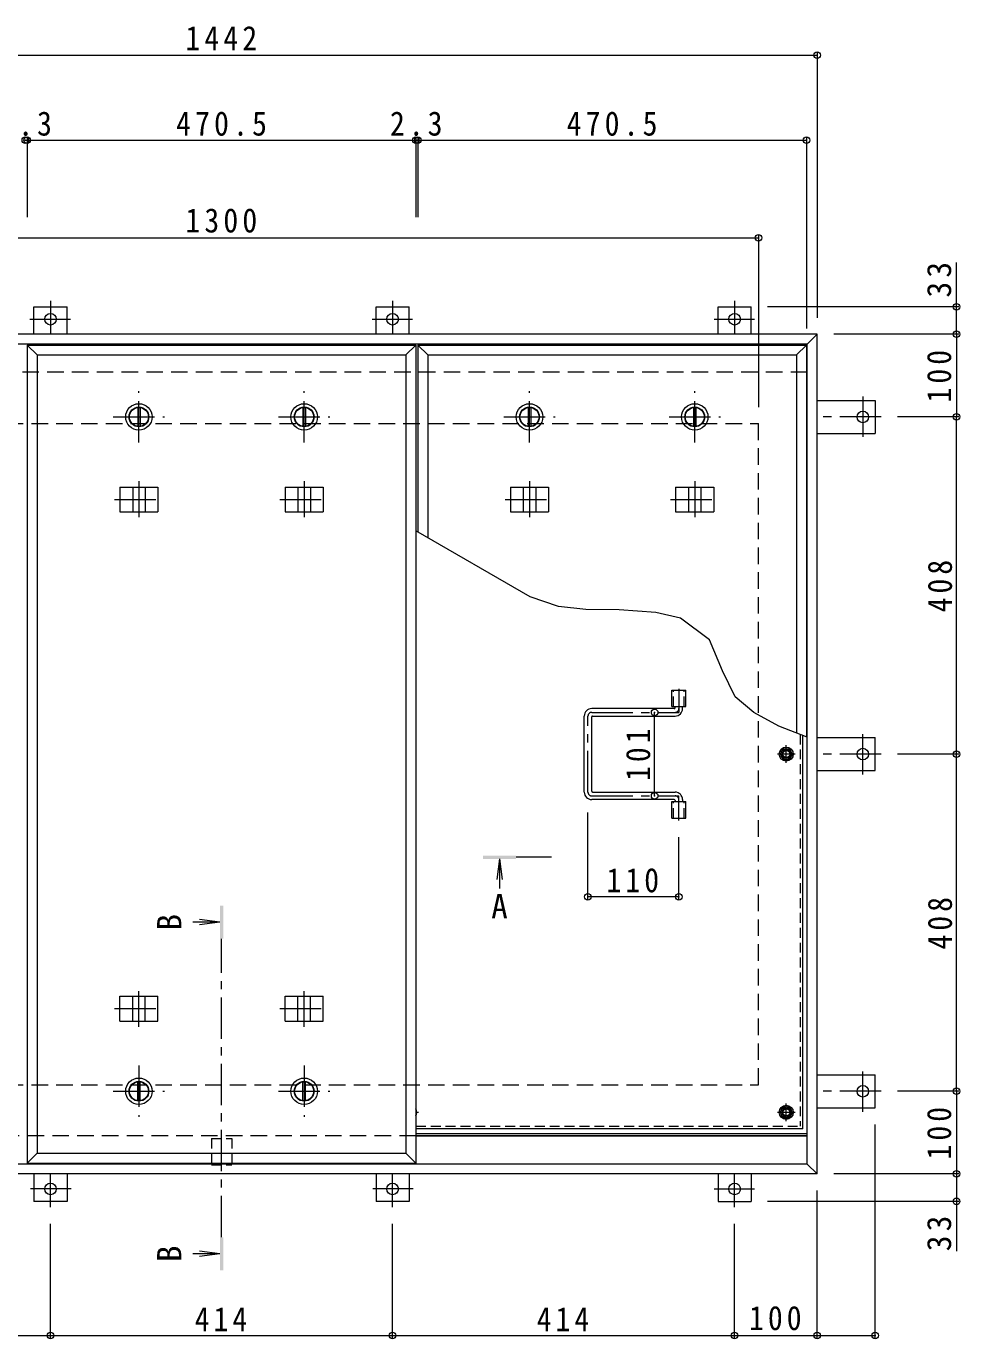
# Model space of a CAD drawing. Units: millimetres at full size, sheet at 1:10. Extents: x -2620 to 2738, y -1962 to 1768.
# Drawn here: x -1698 to -568, y -227 to 1362 of the extents above; entities that cross this region are included whole.
import ezdxf
from ezdxf.enums import TextEntityAlignment as Align

# ---------------------------------------------------------------- set-up
doc = ezdxf.new("R2010")
doc.units = ezdxf.units.MM
doc.header["$LTSCALE"] = 10
doc.header["$PDMODE"] = 32
doc.header["$PDSIZE"] = 8
for name, pattern in [('CHAIN1', [8, 5, -1, 1, -1]), ('DASHED1', [1.8, 1.2, -0.6]), ('DASHED2', [3, 2, -1])]:
    doc.linetypes.add(name, pattern=pattern)
for name, color, linetype, lineweight in [('0-1_躯体', 2, 'DASHED2', 9), ('0-2_仕上', 4, 'Continuous', 9), ('0-3_建具', 4, 'Continuous', 9), ('0-5_寸法', 7, 'Continuous', 9), ('0-6_ハッチ', 6, 'Continuous', 9), ('0-7_021', 5, 'Continuous', 5), ('0-A_061', 3, 'CHAIN1', 9), ('0-B_062', 2, 'Continuous', 9), ('0-C_084', 2, 'Continuous', 9), ('0-E_090', 3, 'Continuous', 9), ('0-F_092', 7, 'Continuous', 9)]:
    doc.layers.add(name, color=color, linetype=linetype, lineweight=lineweight)
doc.styles.add('ＭＳ ゴシック', font='')
doc.styles.get('ＭＳ ゴシック').set_extended_font_data('MS Gothic')

msp = doc.modelspace()

# ---------------------------------------------------------------- linework, layer by layer
at = {"layer": '0-1_躯体'}
for p, q in [((-752.35, 942.92), (-2170.35, 942.92)), ((-2111.35, 880.92), (-811.35, 880.92)), ((-811.35, 80.92), (-811.35, 880.92)), ((-2111.35, 80.92), (-811.35, 80.92)), ((-1226.1, 18.92), (-2170.35, 18.92))]:
    msp.add_line(p, q, dxfattribs=at)
at = {"layer": '0-1_躯体', "linetype": 'Continuous'}
msp.add_line((-752.35, 18.92), (-1226.1, 18.92), dxfattribs=at)
at = {"layer": '0-2_仕上'}
for p, q in [((-1696.6, 975.92), (-1226.1, 975.92)), ((-1684.6, 963.92), (-1696.6, 975.92)), ((-1696.6, 975.92), (-1696.6, -14.08)), ((-1238.1, 963.92), (-1226.1, 975.92)), ((-1226.1, 975.92), (-1226.1, -14.08)), ((-1211.85, 963.92), (-1223.85, 975.92)), ((-1223.85, 975.92), (-753.35, 975.92)), ((-1223.85, 975.92), (-1223.85, 749.88)), ((-765.35, 963.92), (-753.35, 975.92)), ((-753.35, 975.92), (-753.35, 501.69)), ((-1684.6, 963.92), (-1238.1, 963.92)), ((-1684.6, 963.92), (-1684.6, -2.08)), ((-1238.1, 963.92), (-1238.1, -2.08)), ((-1211.85, 963.92), (-765.35, 963.92)), ((-1211.85, 963.92), (-1211.85, 742.95)), ((-765.35, 963.92), (-765.35, 506.34)), ((-1124.9, 354.04), (-1128.16, 329.26)), ((-1124.9, 354.04), (-1124.9, 318.44)), ((-1124.9, 354.04), (-1121.64, 329.26)), ((-1463.35, 277.46), (-1496.12, 277.46)), ((-1463.35, 277.46), (-1488.13, 280.73)), ((-1463.35, 277.46), (-1488.13, 274.2)), ((-1463.35, -123.71), (-1496.12, -123.71)), ((-1463.35, -123.71), (-1488.13, -120.45)), ((-1463.35, -123.71), (-1488.13, -126.97))]:
    msp.add_line(p, q, dxfattribs=at)
at = {"layer": '0-2_仕上', "color": 3}
for p, q in [((-916.5, 538.42), (-916.5, 558.42)), ((-916.5, 558.42), (-899.2, 558.42)), ((-899.2, 538.42), (-899.2, 558.42)), ((-916.5, 538.42), (-899.2, 538.42)), ((-916.5, 403.42), (-916.5, 423.42)), ((-916.5, 423.42), (-899.2, 423.42)), ((-899.2, 403.42), (-899.2, 423.42)), ((-916.5, 403.42), (-899.2, 403.42))]:
    msp.add_line(p, q, dxfattribs=at)
at = {"layer": '0-2_仕上', "color": 3, "linetype": 'DASHED1'}
for p, q in [((-914.2, 538.42), (-914.2, 558.42)), ((-901.5, 538.42), (-901.5, 558.42)), ((-914.2, 403.42), (-914.2, 423.42)), ((-901.5, 403.42), (-901.5, 423.42))]:
    msp.add_line(p, q, dxfattribs=at)
at = {"layer": '0-2_仕上', "linetype": 'CHAIN1'}
for p, q in [((-1061.9, 356.04), (-1104.9, 356.04)), ((-1461.35, -103.71), (-1461.35, 257.46))]:
    msp.add_line(p, q, dxfattribs=at)
at = {"layer": '0-2_仕上'}
for points in [[(-1684.6, -2.08), (-1696.6, -14.08), (-1226.1, -14.08)], [(-1684.6, -2.08), (-1238.1, -2.08), (-1226.1, -14.08)]]:
    msp.add_lwpolyline(points, dxfattribs=at)
for points in [[(-1144.9, 354.04), (-1144.9, 358.04), (-1104.9, 354.04), (-1104.9, 358.04)], [(-1459.35, 297.46), (-1463.35, 297.46), (-1459.35, 257.46), (-1463.35, 257.46)], [(-1463.35, -143.71), (-1459.35, -143.71), (-1463.35, -103.71), (-1459.35, -103.71)]]:
    msp.add_solid(points, dxfattribs=at)
at = {"layer": '0-3_建具', "color": 2}
for p, q in [((-740.35, 988.92), (-2182.35, 988.92)), ((-740.35, 988.92), (-752.35, 976.92)), ((-740.35, -27.08), (-740.35, 988.92)), ((-752.35, 976.92), (-2170.35, 976.92)), ((-752.35, -15.08), (-752.35, 976.92)), ((-752.35, 18.92), (-1226.1, 18.92)), ((-752.35, -15.08), (-2170.35, -15.08)), ((-740.35, -27.08), (-752.35, -15.08)), ((-740.35, -27.08), (-2182.35, -27.08))]:
    msp.add_line(p, q, dxfattribs=at)
at = {"layer": '0-3_建具', "linetype": 'CHAIN1'}
for p, q in [((-1561.35, 811.04), (-1561.35, 767.8)), ((-1361.35, 811.04), (-1361.35, 767.8)), ((-1088.6, 811.04), (-1088.6, 767.8)), ((-888.6, 811.04), (-888.6, 767.8)), ((-1590.76, 788.92), (-1531.94, 788.92)), ((-1390.76, 788.92), (-1331.94, 788.92)), ((-1118.01, 788.92), (-1059.19, 788.92)), ((-918.01, 788.92), (-859.19, 788.92)), ((-1561.35, 150.81), (-1561.35, 194.04)), ((-1361.35, 150.81), (-1361.35, 194.04)), ((-1590.76, 172.92), (-1531.94, 172.92)), ((-1390.76, 172.92), (-1331.94, 172.92))]:
    msp.add_line(p, q, dxfattribs=at)
at = {"layer": '0-3_建具'}
for p, q in [((-1584.44, 803.92), (-1584.44, 773.92)), ((-1584.44, 803.92), (-1538.26, 803.92)), ((-1568.85, 803.92), (-1568.85, 773.92)), ((-1553.85, 803.92), (-1553.85, 773.92)), ((-1538.26, 803.92), (-1538.26, 773.92)), ((-1384.44, 803.92), (-1384.44, 773.92)), ((-1384.44, 803.92), (-1338.26, 803.92)), ((-1368.85, 803.92), (-1368.85, 773.92)), ((-1353.85, 803.92), (-1353.85, 773.92)), ((-1338.26, 803.92), (-1338.26, 773.92)), ((-1111.69, 803.92), (-1111.69, 773.92)), ((-1111.69, 803.92), (-1065.51, 803.92)), ((-1096.1, 803.92), (-1096.1, 773.92)), ((-1081.1, 803.92), (-1081.1, 773.92)), ((-1065.51, 803.92), (-1065.51, 773.92)), ((-911.69, 803.92), (-911.69, 773.92)), ((-911.69, 803.92), (-865.51, 803.92)), ((-896.1, 803.92), (-896.1, 773.92)), ((-881.1, 803.92), (-881.1, 773.92)), ((-865.51, 803.92), (-865.51, 773.92)), ((-1584.44, 773.92), (-1538.26, 773.92)), ((-1384.44, 773.92), (-1338.26, 773.92)), ((-1111.69, 773.92), (-1065.51, 773.92)), ((-911.69, 773.92), (-865.51, 773.92)), ((-1584.44, 187.92), (-1538.26, 187.92)), ((-1584.44, 157.92), (-1584.44, 187.92)), ((-1568.85, 157.92), (-1568.85, 187.92)), ((-1553.85, 157.92), (-1553.85, 187.92)), ((-1538.26, 157.92), (-1538.26, 187.92)), ((-1384.44, 187.92), (-1338.26, 187.92)), ((-1384.44, 157.92), (-1384.44, 187.92)), ((-1368.85, 157.92), (-1368.85, 187.92)), ((-1353.85, 157.92), (-1353.85, 187.92)), ((-1338.26, 157.92), (-1338.26, 187.92)), ((-1584.44, 157.92), (-1538.26, 157.92)), ((-1384.44, 157.92), (-1338.26, 157.92))]:
    msp.add_line(p, q, dxfattribs=at)
at = {"layer": '0-5_寸法'}
for p, q in [((-571.83, 1022.12), (-571.83, 1075.88)), ((-1087.71, 671.28), (-1226.1, 751.17)), ((-571.83, -60.28), (-571.83, -120.62))]:
    msp.add_line(p, q, dxfattribs=at)
for points in [[(-855.05, 581.79), (-870.86, 619.25), (-905.83, 645.47), (-935.79, 652.13), (-979.91, 655.46), (-1020.29, 655.88), (-1053.58, 659.62), (-1087.71, 671.28)], [(-817.12, 531.1), (-839.69, 550.34), (-855.05, 581.79)], [(-752.35, 501.31), (-786.89, 514.68), (-817.12, 531.1)]]:
    msp.add_lwpolyline(points, dxfattribs=at)
at = {"layer": '0-5_寸法', "linetype": 'DASHED1'}
for points in [[(-1473.65, 15.72), (-1449.05, 15.72), (-1449.05, -16.28)], [(-1473.65, 15.72), (-1473.65, -16.28), (-1449.05, -16.28)]]:
    msp.add_lwpolyline(points, dxfattribs=at)
at = {"layer": '0-6_ハッチ', "linetype": 'CHAIN1'}
for p, q in [((-907.85, 559.8), (-907.85, 531.42)), ((-1017.85, 434.93), (-1017.85, 526.91)), ((-1013.34, 531.42), (-907.85, 531.42)), ((-1013.34, 430.42), (-907.85, 430.42)), ((-907.85, 400.54), (-907.85, 430.42))]:
    msp.add_line(p, q, dxfattribs=at)
at = {"layer": '0-6_ハッチ'}
for p, q in [((-1022.35, 434.92), (-1022.35, 526.92)), ((-913.35, 535.92), (-1013.35, 535.92)), ((-1013.35, 435.92), (-1013.35, 525.92)), ((-1012.35, 526.92), (-912.35, 526.92)), ((-912.35, 536.92), (-912.35, 538.42)), ((-903.35, 535.92), (-903.35, 538.42)), ((-1012.35, 434.92), (-912.35, 434.92)), ((-913.35, 425.92), (-1013.35, 425.92)), ((-912.35, 424.92), (-912.35, 423.42)), ((-903.35, 425.92), (-903.35, 423.42)), ((-1226.1, 21.92), (-752.35, 21.92)), ((-1226.1, 18.92), (-752.35, 18.92))]:
    msp.add_line(p, q, dxfattribs=at)
for centre, radius, start, end in [((-1013.35, 526.92), 9, 90, 180), ((-1012.35, 525.92), 1, 90, 180), ((-913.35, 536.92), 1, 270, 0), ((-912.35, 535.92), 9, 270, 0), ((-1013.35, 434.92), 9, 180, 270), ((-1012.35, 435.92), 1, 180, 270), ((-912.35, 425.92), 9, 0, 90), ((-913.35, 424.92), 1, 0, 90)]:
    msp.add_arc(centre, radius, start, end, dxfattribs=at)
at = {"layer": '0-6_ハッチ', "linetype": 'CHAIN1'}
for centre, radius, start, end in [((-1013.34, 526.91), 4.51, 90, 180), ((-912.35, 535.92), 4.5, 270.29569, 0), ((-1013.34, 434.93), 4.51, 180, 270), ((-912.35, 425.92), 4.5, 0, 89.70431)]:
    msp.add_arc(centre, radius, start, end, dxfattribs=at)
at = {"layer": '0-7_021'}
for centre, radius in [((-777.85, 480.92), 5), ((-777.85, 480.92), 4.19), ((-777.85, 47.42), 5), ((-777.85, 47.42), 4.19)]:
    msp.add_circle(centre, radius, dxfattribs=at)
at = {"layer": '0-A_061', "linetype": 'DASHED1'}
for p in [(-761.05, 504.68), (-1226.1, 30.62)]:
    msp.add_line(p, (-761.05, 30.62), dxfattribs=at)
at = {"layer": '0-A_061', "linetype": 'Continuous'}
for q in [(-757.85, 503.44), (-1226.1, 27.42)]:
    msp.add_line((-757.85, 27.42), q, dxfattribs=at)
at = {"layer": '0-A_061'}
for p, q in [((-767.17, 480.92), (-788.53, 480.92)), ((-777.85, 470.24), (-777.85, 491.6)), ((-777.85, 36.74), (-777.85, 58.1)), ((-1222.83, 47.42), (-1226.1, 47.42)), ((-767.17, 47.42), (-788.53, 47.42))]:
    msp.add_line(p, q, dxfattribs=at)
at = {"layer": '0-B_062'}
for p, q in [((-785.35, 480.92), (-781.6, 487.42)), ((-781.6, 487.42), (-774.1, 487.42)), ((-770.35, 480.92), (-774.1, 487.42)), ((-770.35, 480.92), (-774.1, 474.42)), ((-785.35, 47.42), (-781.6, 53.92)), ((-781.6, 53.92), (-774.1, 53.92)), ((-770.35, 47.42), (-774.1, 53.92)), ((-770.35, 47.42), (-774.1, 40.92))]:
    msp.add_line(p, q, dxfattribs=at)
for points in [[(-785.35, 480.92), (-781.6, 474.42), (-774.1, 474.42)], [(-785.35, 47.42), (-781.6, 40.92), (-774.1, 40.92)]]:
    msp.add_lwpolyline(points, dxfattribs=at)
for centre, radius in [((-777.85, 480.92), 8.5), ((-777.85, 480.92), 6.5), ((-777.85, 47.42), 8.5), ((-777.85, 47.42), 6.5)]:
    msp.add_circle(centre, radius, dxfattribs=at)
msp.add_arc((-1233.51, 47.42), 8.5, 330.75785, 29.24215, dxfattribs=at)
at = {"layer": '0-C_084', "linetype": 'CHAIN1'}
for p, q in [((-1561.35, 857.92), (-1561.35, 919.92)), ((-1361.35, 857.92), (-1361.35, 919.92)), ((-1088.6, 857.92), (-1088.6, 919.92)), ((-888.6, 857.92), (-888.6, 919.92)), ((-1592.35, 888.92), (-1530.35, 888.92)), ((-1392.35, 888.92), (-1330.35, 888.92)), ((-1119.6, 888.92), (-1057.6, 888.92)), ((-919.6, 888.92), (-857.6, 888.92)), ((-1561.35, 103.92), (-1561.35, 41.92)), ((-1361.35, 103.92), (-1361.35, 41.92)), ((-1592.35, 72.92), (-1530.35, 72.92)), ((-1392.35, 72.92), (-1330.35, 72.92))]:
    msp.add_line(p, q, dxfattribs=at)
at = {"layer": '0-C_084'}
for p, q in [((-1562.85, 900.33), (-1562.85, 877.52)), ((-1559.85, 900.33), (-1559.85, 877.52)), ((-1362.85, 900.33), (-1362.85, 877.52)), ((-1359.85, 900.33), (-1359.85, 877.52)), ((-1090.1, 900.33), (-1090.1, 877.52)), ((-1087.1, 900.33), (-1087.1, 877.52)), ((-890.1, 900.33), (-890.1, 877.52)), ((-887.1, 900.33), (-887.1, 877.52)), ((-1562.85, 61.52), (-1562.85, 84.33)), ((-1559.85, 61.52), (-1559.85, 84.33)), ((-1362.85, 61.52), (-1362.85, 84.33)), ((-1359.85, 61.52), (-1359.85, 84.33))]:
    msp.add_line(p, q, dxfattribs=at)
for centre, radius in [((-1561.35, 888.92), 16), ((-1561.35, 888.92), 12), ((-1561.35, 888.92), 11.5), ((-1361.35, 888.92), 16), ((-1361.35, 888.92), 12), ((-1361.35, 888.92), 11.5), ((-1088.6, 888.92), 16), ((-1088.6, 888.92), 12), ((-1088.6, 888.92), 11.5), ((-888.6, 888.92), 16), ((-888.6, 888.92), 12), ((-888.6, 888.92), 11.5), ((-1561.35, 72.92), 16), ((-1561.35, 72.92), 12), ((-1561.35, 72.92), 11.5), ((-1361.35, 72.92), 16), ((-1361.35, 72.92), 12), ((-1361.35, 72.92), 11.5)]:
    msp.add_circle(centre, radius, dxfattribs=at)
at = {"layer": '0-E_090'}
for p, q in [((-1688.35, 988.92), (-1688.35, 1022.12)), ((-1688.35, 1022.12), (-1648.35, 1022.12)), ((-1648.35, 988.92), (-1648.35, 1022.12)), ((-1274.35, 988.92), (-1274.35, 1022.12)), ((-1274.35, 1022.12), (-1234.35, 1022.12)), ((-1234.35, 988.92), (-1234.35, 1022.12)), ((-860.35, 988.92), (-860.35, 1022.12)), ((-860.35, 1022.12), (-820.35, 1022.12)), ((-820.35, 988.92), (-820.35, 1022.12)), ((-740.35, 908.92), (-670.15, 908.92)), ((-670.15, 908.92), (-670.15, 868.92)), ((-740.35, 868.92), (-670.15, 868.92)), ((-740.35, 500.92), (-670.15, 500.92)), ((-670.15, 460.92), (-670.15, 500.92)), ((-740.35, 460.92), (-670.15, 460.92)), ((-740.35, 92.92), (-670.15, 92.92)), ((-670.15, 52.92), (-670.15, 92.92)), ((-740.35, 52.92), (-670.15, 52.92)), ((-1688.35, -27.08), (-1688.35, -60.28)), ((-1648.35, -27.08), (-1648.35, -60.28)), ((-1274.35, -27.08), (-1274.35, -60.28)), ((-1234.35, -27.08), (-1234.35, -60.28)), ((-860.35, -27.08), (-860.35, -60.28)), ((-820.35, -27.08), (-820.35, -60.28)), ((-1648.35, -60.28), (-1688.35, -60.28)), ((-1234.35, -60.28), (-1274.35, -60.28)), ((-860.35, -60.28), (-820.35, -60.28))]:
    msp.add_line(p, q, dxfattribs=at)
at = {"layer": '0-E_090', "linetype": 'CHAIN1'}
for p, q in [((-1668.35, 1029.28), (-1668.35, 989.12)), ((-1254.35, 1029.28), (-1254.35, 989.12)), ((-840.35, 1029.28), (-840.35, 989.12)), ((-1693.19, 1007.12), (-1644.3, 1007.12)), ((-1279.19, 1007.12), (-1230.3, 1007.12)), ((-865.19, 1007.12), (-816.3, 1007.12)), ((-685.15, 913.76), (-685.15, 864.88)), ((-662.99, 888.92), (-740.35, 888.92)), ((-685.15, 456.08), (-685.15, 504.97)), ((-662.99, 480.92), (-740.35, 480.92)), ((-685.15, 48.08), (-685.15, 96.97)), ((-662.99, 72.92), (-740.35, 72.92)), ((-1668.35, -67.43), (-1668.35, -27.28)), ((-1254.35, -67.43), (-1254.35, -27.28)), ((-840.35, -67.43), (-840.35, -27.28)), ((-1643.51, -45.28), (-1692.39, -45.28)), ((-1229.51, -45.28), (-1278.39, -45.28)), ((-865.19, -45.28), (-816.3, -45.28))]:
    msp.add_line(p, q, dxfattribs=at)
at = {"layer": '0-E_090'}
for centre in [(-1668.35, 1007.12), (-1254.35, 1007.12), (-840.35, 1007.12), (-685.15, 888.92), (-685.15, 480.92), (-685.15, 72.92), (-1668.35, -45.28), (-1254.35, -45.28), (-840.35, -45.28)]:
    msp.add_circle(centre, 7, dxfattribs=at)
at = {"layer": '0-F_092'}
for p, q in [((-2182.35, 1326.64), (-740.35, 1326.64)), ((-740.35, 1329.64), (-740.35, 1008.92)), ((-1698.85, 1223.84), (-1696.6, 1223.84)), ((-1696.6, 1226.84), (-1696.6, 1130.74)), ((-1696.6, 1223.84), (-1226.1, 1223.84)), ((-1226.1, 1226.84), (-1226.1, 1130.74)), ((-1226.1, 1223.84), (-1223.85, 1223.84)), ((-1223.85, 1226.84), (-1223.85, 1130.74)), ((-1223.85, 1223.84), (-753.35, 1223.84)), ((-753.35, 1226.84), (-753.35, 995.92)), ((-2111.35, 1105.64), (-811.35, 1105.64)), ((-811.35, 1108.64), (-811.35, 900.92)), ((-568.83, 1022.12), (-800.35, 1022.12)), ((-571.83, 988.92), (-571.83, 1022.12)), ((-568.83, 988.92), (-720.35, 988.92)), ((-571.83, 988.92), (-571.83, 888.92)), ((-568.83, 888.92), (-642.99, 888.92)), ((-571.83, 480.92), (-571.83, 888.92)), ((-937.12, 430.42), (-937.12, 531.42)), ((-568.83, 480.92), (-642.99, 480.92)), ((-571.83, 72.92), (-571.83, 480.92)), ((-1017.85, 305.27), (-1017.85, 410.42)), ((-907.85, 305.27), (-907.85, 380.54)), ((-907.85, 308.27), (-1017.85, 308.27)), ((-568.83, 72.92), (-642.99, 72.92)), ((-571.83, 72.92), (-571.83, -27.08)), ((-670.15, -225.53), (-670.15, 32.92)), ((-568.83, -27.08), (-720.35, -27.08)), ((-571.83, -27.08), (-571.83, -60.28)), ((-740.35, -225.53), (-740.35, -47.08)), ((-568.83, -60.28), (-800.35, -60.28)), ((-1668.35, -225.53), (-1668.35, -87.43)), ((-1254.35, -225.53), (-1254.35, -87.43)), ((-840.35, -225.53), (-840.35, -87.43)), ((-2082.35, -222.53), (-1668.35, -222.53)), ((-1668.35, -222.53), (-1254.35, -222.53)), ((-1254.35, -222.53), (-840.35, -222.53)), ((-840.35, -222.53), (-740.35, -222.53)), ((-740.35, -222.53), (-670.15, -222.53))]:
    msp.add_line(p, q, dxfattribs=at)
for p in [(-740.35, 1326.64), (-1698.85, 1223.84), (-1696.6, 1223.84), (-1226.1, 1223.84), (-1223.85, 1223.84), (-753.35, 1223.84), (-811.35, 1105.64), (-571.83, 1022.12), (-571.83, 988.92), (-571.83, 888.92), (-937.12, 531.42), (-571.83, 480.92), (-937.12, 430.42), (-1017.85, 308.27), (-907.85, 308.27), (-571.83, 72.92), (-571.83, -27.08), (-571.83, -60.28), (-1668.35, -222.53), (-1254.35, -222.53), (-840.35, -222.53), (-740.35, -222.53), (-670.15, -222.53)]:
    msp.add_point(p, dxfattribs=at)

# ---------------------------------------------------------------- texts
at = {"layer": '0-5_寸法', "color": 2, "style": 'ＭＳ ゴシック'}
msp.add_text('A', height=29.33, dxfattribs=at).set_placement((-1134.9, 273.34), align=Align.BOTTOM_LEFT)
for p in [(-1501.21, 267.46), (-1501.21, -133.71)]:
    msp.add_text('B', height=29.33, rotation=90, dxfattribs=at).set_placement(p, align=Align.BOTTOM_LEFT)
at = {"layer": '0-F_092', "color": 2, "char_height": 29.33, "attachment_point": 7, "style": 'ＭＳ ゴシック'}
for s, insert in [('\\T1.28;\\W0.9;1442', (-1505.1, 1332.64)), ('\\T1.27;\\W0.9;2.3', (-1730.22, 1228.84)), ('\\T1.28;\\W0.9;470.5', (-1516.35, 1228.84)), ('\\T1.27;\\W0.9;2.3', (-1257.47, 1228.84)), ('\\T1.28;\\W0.9;470.5', (-1043.6, 1228.84)), ('\\T1.28;\\W0.9;1300', (-1505.1, 1111.64)), ('\\T1.27;\\W0.9;110', (-995.35, 313.27)), ('\\T1.27;\\W0.9;414', (-1493.85, -217.53)), ('\\T1.27;\\W0.9;414', (-1079.85, -217.53)), ('\\T1.27;\\W0.9;100', (-822.85, -216.53))]:
    msp.add_mtext(s, dxfattribs=dict(at, insert=insert))
at = {"layer": '0-F_092', "color": 2, "char_height": 29.33, "attachment_point": 7, "rotation": 90, "style": 'ＭＳ ゴシック'}
for s, insert in [('\\T1.27;\\W0.95;33', (-577.83, 1033.38)), ('\\T1.27;\\W0.9;100', (-577.83, 906.42)), ('\\T1.27;\\W0.9;408', (-576.83, 652.42)), ('\\T1.27;\\W0.9;101', (-942.12, 448.42)), ('\\T1.27;\\W0.9;408', (-576.83, 244.42)), ('\\T1.27;\\W0.9;100', (-577.83, -9.58)), ('\\T1.27;\\W0.95;33', (-577.83, -120.62))]:
    msp.add_mtext(s, dxfattribs=dict(at, insert=insert))

doc.saveas('drawing.dxf')
